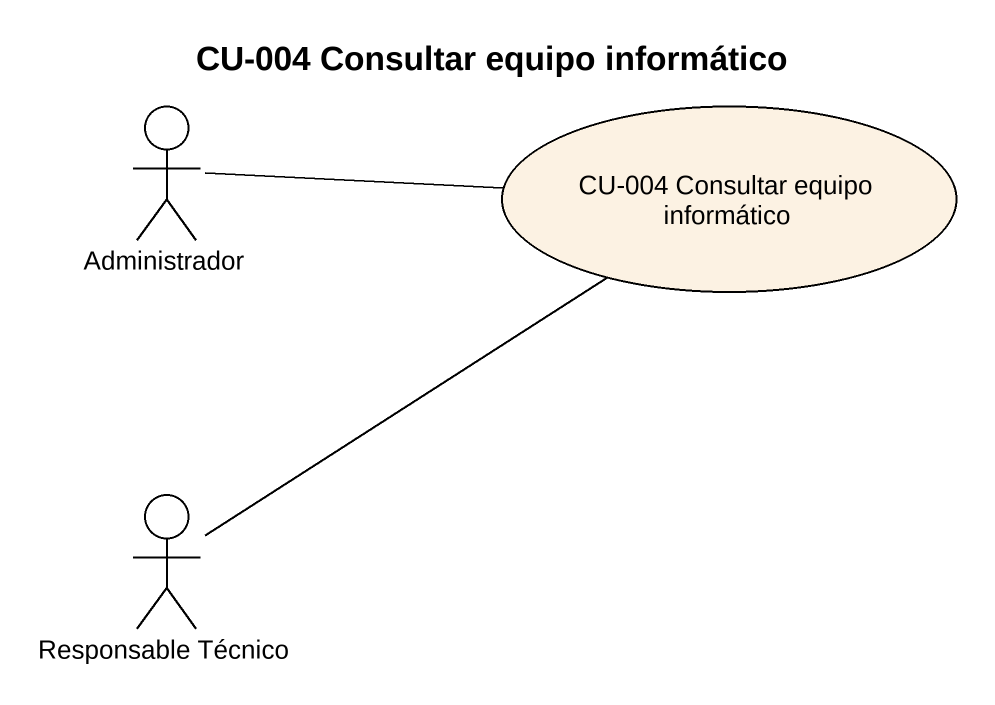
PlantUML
@startuml
title CU-004 Consultar equipo informático
actor Administrador
usecase "CU-004 Consultar equipo informático" as CU_004_Consultar_equipo
actor "Responsable Técnico" as Responsable_Técnico
CU_004_Consultar_equipo -left- Administrador
CU_004_Consultar_equipo -- Responsable_Técnico
@enduml
